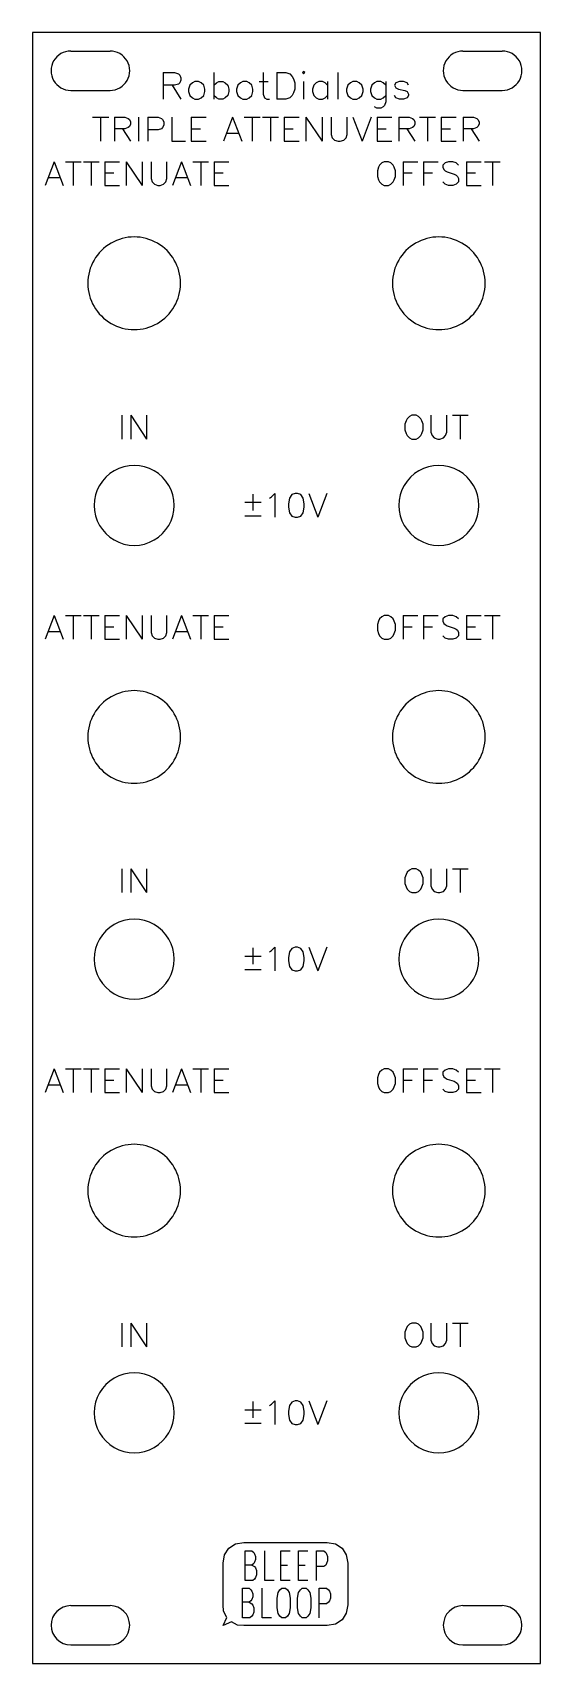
# Model space of a CAD drawing. Extents: x 0 to 40, y 0 to 129.
import ezdxf

# ---------------------------------------------------------------- set-up
doc = ezdxf.new("R2010")
doc.units = 0
for name, color, linetype in [('Logo', 7, 'CONTINUOUS'), ('panel', 7, 'CONTINUOUS'), ('text', 7, 'CONTINUOUS')]:
    doc.layers.add(name, color=color, linetype=linetype)

msp = doc.modelspace()

# ---------------------------------------------------------------- linework, layer by layer
at = {"layer": 'Logo', "color": 7}
for p, q in [((15.174101, 8.616133), (15.506612, 9.132813)), ((15.506612, 9.132813), (16.023298, 9.465329)), ((16.023298, 9.465329), (16.693441, 9.582989)), ((16.693441, 9.582989), (23.241471, 9.582994)), ((23.241471, 9.582994), (23.911629, 9.465332)), ((23.911629, 9.465332), (24.4283, 9.132813)), ((24.4283, 9.132813), (24.760826, 8.616133)), ((15.056437, 7.945983), (15.174101, 8.616133)), ((15.056437, 4.671968), (15.056437, 7.945983)), ((16.802613, 6.587183), (16.802613, 8.907353)), ((16.802613, 8.907353), (17.318201, 8.907353)), ((17.318201, 7.80251), (16.802613, 7.80251)), ((17.318201, 8.907353), (17.465516, 8.796868)), ((17.465516, 7.912995), (17.318201, 7.80251)), ((17.318201, 7.80251), (17.539174, 7.692026)), ((17.465516, 8.796868), (17.539174, 8.686385)), ((17.539174, 8.023478), (17.465516, 7.912995)), ((17.539174, 8.686385), (17.612831, 8.465416)), ((17.612831, 8.244448), (17.539174, 8.023478)), ((17.612831, 8.465416), (17.612831, 8.244448)), ((18.349393, 6.587183), (18.349393, 8.907353)), ((19.601557, 6.587183), (19.601557, 8.907353)), ((19.601557, 8.907353), (20.338118, 8.907353)), ((19.601557, 7.80251), (20.117145, 7.80251)), ((21.001022, 6.587183), (21.001022, 8.907353)), ((21.001022, 8.907353), (21.737583, 8.907353)), ((21.001022, 7.80251), (21.51661, 7.80251)), ((22.400487, 6.587183), (22.400487, 8.907353)), ((22.400487, 8.907353), (22.989733, 8.907353)), ((22.989733, 8.907353), (23.137048, 8.796868)), ((23.137048, 7.80251), (22.989733, 7.692026)), ((23.137048, 8.796868), (23.210705, 8.686385)), ((23.210705, 7.912995), (23.137048, 7.80251)), ((23.210705, 8.686385), (23.284363, 8.465416)), ((23.284363, 8.133963), (23.210705, 7.912995)), ((23.284363, 8.465416), (23.284363, 8.133963)), ((24.760826, 8.616133), (24.87849, 7.945986)), ((24.87849, 7.945986), (24.878475, 4.671968)), ((17.391858, 6.587183), (16.802613, 6.587183)), ((17.539174, 6.697668), (17.391858, 6.587183)), ((17.539174, 7.692026), (17.612831, 7.581541)), ((17.612831, 6.808151), (17.539174, 6.697668)), ((17.612831, 7.581541), (17.686489, 7.360573)), ((17.686489, 7.02912), (17.612831, 6.808151)), ((17.686489, 7.360573), (17.686489, 7.02912)), ((19.085954, 6.587183), (18.349393, 6.587183)), ((20.338118, 6.587183), (19.601557, 6.587183)), ((21.737583, 6.587183), (21.001022, 6.587183)), ((22.989733, 7.692026), (22.400487, 7.692026)), ((16.58164, 3.648301), (16.58164, 5.968471)), ((16.58164, 5.968471), (17.097243, 5.968471)), ((17.097243, 5.968471), (17.244558, 5.857986)), ((17.244558, 5.857986), (17.318201, 5.747503)), ((17.318201, 5.747503), (17.391858, 5.526534)), ((17.391858, 5.305566), (17.318201, 5.084596)), ((17.391858, 5.526534), (17.391858, 5.305566)), ((18.12842, 3.648301), (18.12842, 5.968471)), ((19.306927, 5.195081), (19.380584, 5.637018)), ((19.306927, 4.421691), (19.306927, 5.195081)), ((19.380584, 5.637018), (19.5279, 5.857986)), ((19.5279, 5.857986), (19.6752, 5.968471)), ((19.6752, 5.968471), (19.96983, 5.968471)), ((19.96983, 5.968471), (20.117145, 5.857986)), ((20.117145, 5.857986), (20.264461, 5.637018)), ((20.264461, 5.637018), (20.338118, 5.195081)), ((20.338118, 5.195081), (20.338118, 4.421691)), ((20.927364, 5.195081), (21.001022, 5.637018)), ((20.927364, 4.421691), (20.927364, 5.195081)), ((21.001022, 5.637018), (21.148337, 5.857986)), ((21.148337, 5.857986), (21.295637, 5.968471)), ((21.295637, 5.968471), (21.590268, 5.968471)), ((21.590268, 5.968471), (21.737583, 5.857986)), ((21.737583, 5.857986), (21.884898, 5.637018)), ((21.884898, 5.637018), (21.958541, 5.195081)), ((21.958541, 5.195081), (21.958541, 4.421691)), ((22.62146, 3.648301), (22.62146, 5.968471)), ((22.62146, 5.968471), (23.210705, 5.968471)), ((23.210705, 5.968471), (23.358021, 5.857986)), ((23.358021, 5.857986), (23.431678, 5.747503)), ((23.431678, 5.747503), (23.505321, 5.526534)), ((23.505321, 5.195081), (23.431678, 4.974113)), ((23.505321, 5.526534), (23.505321, 5.195081)), ((15.093003, 4.154381), (15.056437, 4.671968)), ((15.348964, 3.672588), (15.093003, 4.154381)), ((17.097243, 4.863628), (16.58164, 4.863628)), ((17.244558, 4.974113), (17.097243, 4.863628)), ((17.097243, 4.863628), (17.318201, 4.753144)), ((17.318201, 5.084596), (17.244558, 4.974113)), ((17.318201, 4.753144), (17.391858, 4.642659)), ((17.391858, 3.869269), (17.318201, 3.758786)), ((17.391858, 4.642659), (17.465516, 4.421691)), ((17.465516, 4.090238), (17.391858, 3.869269)), ((17.465516, 4.421691), (17.465516, 4.090238)), ((19.380584, 3.979754), (19.306927, 4.421691)), ((19.5279, 3.758786), (19.380584, 3.979754)), ((20.264461, 3.979754), (20.117145, 3.758786)), ((20.338118, 4.421691), (20.264461, 3.979754)), ((21.001022, 3.979754), (20.927364, 4.421691)), ((21.148337, 3.758786), (21.001022, 3.979754)), ((21.884898, 3.979754), (21.737583, 3.758786)), ((21.958541, 4.421691), (21.884898, 3.979754)), ((23.210705, 4.753144), (22.62146, 4.753144)), ((23.358021, 4.863628), (23.210705, 4.753144)), ((23.431678, 4.974113), (23.358021, 4.863628)), ((24.760826, 4.001817), (24.4283, 3.485137)), ((24.878475, 4.671968), (24.760826, 4.001817)), ((15.052477, 3.034972), (15.348964, 3.672588)), ((15.713911, 3.313756), (15.052477, 3.034972)), ((16.181951, 3.069808), (15.713911, 3.313756)), ((16.693441, 3.034959), (16.181951, 3.069808)), ((17.170901, 3.648301), (16.58164, 3.648301)), ((23.241471, 3.034959), (16.693441, 3.034959)), ((17.318201, 3.758786), (17.170901, 3.648301)), ((18.864981, 3.648301), (18.12842, 3.648301)), ((19.6752, 3.648301), (19.5279, 3.758786)), ((19.96983, 3.648301), (19.6752, 3.648301)), ((20.117145, 3.758786), (19.96983, 3.648301)), ((21.295637, 3.648301), (21.148337, 3.758786)), ((21.590268, 3.648301), (21.295637, 3.648301)), ((21.737583, 3.758786), (21.590268, 3.648301)), ((23.911629, 3.15262), (23.241471, 3.034959)), ((24.4283, 3.485137), (23.911629, 3.15262))]:
    msp.add_line(p, q, dxfattribs=at)
at = {"layer": 'panel', "color": 7}
for p, q in [((0.049838, 128.55016), (0.049838, 0.050322)), ((40.049787, 128.55016), (0.049838, 128.55016)), ((40.049787, 0.050322), (40.049787, 128.55016)), ((3.049833, 127.100163), (6.149831, 127.100163)), ((33.949797, 127.100163), (37.049791, 127.100163)), ((3.049833, 124.000166), (6.149831, 124.000166)), ((33.949797, 124.000166), (37.049791, 124.000166)), ((11.699824, 108.800184), (11.699824, 108.800184)), ((35.699794, 108.800184), (35.699794, 108.800184)), ((11.199823, 91.300207), (11.199823, 91.300207)), ((35.199792, 91.300207), (35.199792, 91.300207)), ((11.699824, 73.05023), (11.699824, 73.05023)), ((35.699794, 73.05023), (35.699794, 73.05023)), ((11.199823, 55.550252), (11.199823, 55.550252)), ((35.199792, 55.550252), (35.199792, 55.550252)), ((11.699824, 37.300275), (11.699824, 37.300275)), ((35.699794, 37.300275), (35.699794, 37.300275)), ((11.199823, 19.800297), (11.199823, 19.800297)), ((35.199792, 19.800297), (35.199792, 19.800297)), ((3.049833, 4.600316), (6.149831, 4.600316)), ((33.949797, 4.600316), (37.049791, 4.600316)), ((3.049833, 1.500322), (6.149831, 1.500322)), ((33.949797, 1.500322), (37.049791, 1.500322)), ((0.049838, 0.050322), (40.049787, 0.050322))]:
    msp.add_line(p, q, dxfattribs=at)
for points in [[(1.707495, 126.325164), (1.430614, 125.845592), (1.430614, 125.254736), (1.707495, 124.775165)], [(3.049833, 127.100163), (2.496072, 127.100163), (1.984376, 126.804735), (1.707495, 126.325164)], [(7.492169, 126.325164), (7.215288, 126.804735), (6.703592, 127.100163), (6.149831, 127.100163)], [(7.492169, 124.775165), (7.769049, 125.254736), (7.769049, 125.845592), (7.492169, 126.325164)], [(32.607458, 126.325164), (32.330578, 125.845592), (32.330578, 125.254736), (32.607458, 124.775165)], [(33.949797, 127.100163), (33.396035, 127.100163), (32.884339, 126.804735), (32.607458, 126.325164)], [(38.392129, 126.325164), (38.115249, 126.804735), (37.603552, 127.100163), (37.049791, 127.100163)], [(38.392129, 124.775165), (38.66901, 125.254736), (38.66901, 125.845592), (38.392129, 126.325164)], [(1.707495, 124.775165), (1.984376, 124.295594), (2.496072, 124.000166), (3.049833, 124.000166)], [(6.149831, 124.000166), (6.703592, 124.000166), (7.215288, 124.295594), (7.492169, 124.775165)], [(32.607458, 124.775165), (32.884339, 124.295594), (33.396035, 124.000166), (33.949797, 124.000166)], [(37.049791, 124.000166), (37.603552, 124.000166), (38.115249, 124.295594), (38.392129, 124.775165)], [(6.22443, 111.962331), (5.094914, 111.310014), (4.399337, 110.104533), (4.399834, 108.800184)], [(9.875228, 111.962331), (8.745711, 112.614649), (7.353946, 112.614649), (6.22443, 111.962331)], [(11.699824, 108.800184), (11.700321, 110.104533), (11.004744, 111.310014), (9.875228, 111.962331)], [(30.224399, 111.962331), (29.094883, 111.310014), (28.399306, 110.104533), (28.399803, 108.800184)], [(33.875197, 111.962331), (32.745681, 112.614649), (31.353916, 112.614649), (30.224399, 111.962331)], [(35.699794, 108.800184), (35.70029, 110.104533), (35.004714, 111.310014), (33.875197, 111.962331)], [(4.399834, 108.800184), (4.399337, 107.495836), (5.094914, 106.290355), (6.22443, 105.638038)], [(9.875228, 105.638038), (11.004744, 106.290355), (11.700321, 107.495836), (11.699824, 108.800184)], [(28.399803, 108.800184), (28.399306, 107.495836), (29.094883, 106.290355), (30.224399, 105.638038)], [(33.875197, 105.638038), (35.004714, 106.290355), (35.70029, 107.495836), (35.699794, 108.800184)], [(6.22443, 105.638038), (7.353946, 104.98572), (8.745711, 104.98572), (9.875228, 105.638038)], [(30.224399, 105.638038), (31.353916, 104.98572), (32.745681, 104.98572), (33.875197, 105.638038)], [(6.474302, 94.029705), (5.499422, 93.466607), (4.899179, 92.426027), (4.899832, 91.300207)], [(9.625353, 94.029705), (8.650473, 94.592804), (7.449182, 94.592804), (6.474302, 94.029705)], [(11.199823, 91.300207), (11.200476, 92.426027), (10.600233, 93.466607), (9.625353, 94.029705)], [(30.474272, 94.029705), (29.499392, 93.466607), (28.899149, 92.426027), (28.899801, 91.300207)], [(33.625322, 94.029705), (32.650442, 94.592804), (31.449152, 94.592804), (30.474272, 94.029705)], [(35.199792, 91.300207), (35.200445, 92.426027), (34.600202, 93.466607), (33.625322, 94.029705)], [(4.899832, 91.300207), (4.899179, 90.174387), (5.499422, 89.133807), (6.474302, 88.570709)], [(9.625353, 88.570709), (10.600233, 89.133807), (11.200476, 90.174387), (11.199823, 91.300207)], [(28.899801, 91.300207), (28.899149, 90.174387), (29.499392, 89.133807), (30.474272, 88.570709)], [(33.625322, 88.570709), (34.600202, 89.133807), (35.200445, 90.174387), (35.199792, 91.300207)], [(6.474302, 88.570709), (7.449182, 88.007611), (8.650473, 88.007611), (9.625353, 88.570709)], [(30.474272, 88.570709), (31.449152, 88.007611), (32.650442, 88.007611), (33.625322, 88.570709)], [(6.22443, 76.212377), (5.094914, 75.560059), (4.399337, 74.354578), (4.399834, 73.05023)], [(9.875228, 76.212377), (8.745711, 76.864694), (7.353946, 76.864694), (6.22443, 76.212377)], [(11.699824, 73.05023), (11.700321, 74.354578), (11.004744, 75.560059), (9.875228, 76.212377)], [(30.224399, 76.212377), (29.094883, 75.560059), (28.399306, 74.354578), (28.399803, 73.05023)], [(33.875197, 76.212377), (32.745681, 76.864694), (31.353916, 76.864694), (30.224399, 76.212377)], [(35.699794, 73.05023), (35.70029, 74.354578), (35.004714, 75.560059), (33.875197, 76.212377)], [(4.399834, 73.05023), (4.399337, 71.745881), (5.094914, 70.5404), (6.22443, 69.888083)], [(9.875228, 69.888083), (11.004744, 70.5404), (11.700321, 71.745881), (11.699824, 73.05023)], [(28.399803, 73.05023), (28.399306, 71.745881), (29.094883, 70.5404), (30.224399, 69.888083)], [(33.875197, 69.888083), (35.004714, 70.5404), (35.70029, 71.745881), (35.699794, 73.05023)], [(6.22443, 69.888083), (7.353946, 69.235765), (8.745711, 69.235765), (9.875228, 69.888083)], [(30.224399, 69.888083), (31.353916, 69.235765), (32.745681, 69.235765), (33.875197, 69.888083)], [(6.474302, 58.27975), (5.499422, 57.716652), (4.899179, 56.676072), (4.899832, 55.550252)], [(9.625353, 58.27975), (8.650473, 58.842849), (7.449182, 58.842849), (6.474302, 58.27975)], [(11.199823, 55.550252), (11.200476, 56.676072), (10.600233, 57.716652), (9.625353, 58.27975)], [(30.474272, 58.27975), (29.499392, 57.716652), (28.899149, 56.676072), (28.899801, 55.550252)], [(33.625322, 58.27975), (32.650442, 58.842849), (31.449152, 58.842849), (30.474272, 58.27975)], [(35.199792, 55.550252), (35.200445, 56.676072), (34.600202, 57.716652), (33.625322, 58.27975)], [(4.899832, 55.550252), (4.899179, 54.424432), (5.499422, 53.383853), (6.474302, 52.820754)], [(9.625353, 52.820754), (10.600233, 53.383853), (11.200476, 54.424432), (11.199823, 55.550252)], [(28.899801, 55.550252), (28.899149, 54.424432), (29.499392, 53.383853), (30.474272, 52.820754)], [(33.625322, 52.820754), (34.600202, 53.383853), (35.200445, 54.424432), (35.199792, 55.550252)], [(6.474302, 52.820754), (7.449182, 52.257656), (8.650473, 52.257656), (9.625353, 52.820754)], [(30.474272, 52.820754), (31.449152, 52.257656), (32.650442, 52.257656), (33.625322, 52.820754)], [(6.22443, 40.462422), (5.094914, 39.810104), (4.399337, 38.604623), (4.399834, 37.300275)], [(9.875228, 40.462422), (8.745711, 41.114739), (7.353946, 41.114739), (6.22443, 40.462422)], [(11.699824, 37.300275), (11.700321, 38.604623), (11.004744, 39.810104), (9.875228, 40.462422)], [(30.224399, 40.462422), (29.094883, 39.810104), (28.399306, 38.604623), (28.399803, 37.300275)], [(33.875197, 40.462422), (32.745681, 41.114739), (31.353916, 41.114739), (30.224399, 40.462422)], [(35.699794, 37.300275), (35.70029, 38.604623), (35.004714, 39.810104), (33.875197, 40.462422)], [(4.399834, 37.300275), (4.399337, 35.995926), (5.094914, 34.790446), (6.22443, 34.138128)], [(9.875228, 34.138128), (11.004744, 34.790446), (11.700321, 35.995926), (11.699824, 37.300275)], [(28.399803, 37.300275), (28.399306, 35.995926), (29.094883, 34.790446), (30.224399, 34.138128)], [(33.875197, 34.138128), (35.004714, 34.790446), (35.70029, 35.995926), (35.699794, 37.300275)], [(6.22443, 34.138128), (7.353946, 33.48581), (8.745711, 33.48581), (9.875228, 34.138128)], [(30.224399, 34.138128), (31.353916, 33.48581), (32.745681, 33.48581), (33.875197, 34.138128)], [(6.474302, 22.529795), (5.499422, 21.966697), (4.899179, 20.926117), (4.899832, 19.800297)], [(9.625353, 22.529795), (8.650473, 23.092894), (7.449182, 23.092894), (6.474302, 22.529795)], [(11.199823, 19.800297), (11.200476, 20.926117), (10.600233, 21.966697), (9.625353, 22.529795)], [(30.474272, 22.529795), (29.499392, 21.966697), (28.899149, 20.926117), (28.899801, 19.800297)], [(33.625322, 22.529795), (32.650442, 23.092894), (31.449152, 23.092894), (30.474272, 22.529795)], [(35.199792, 19.800297), (35.200445, 20.926117), (34.600202, 21.966697), (33.625322, 22.529795)], [(4.899832, 19.800297), (4.899179, 18.674477), (5.499422, 17.633898), (6.474302, 17.070799)], [(9.625353, 17.070799), (10.600233, 17.633898), (11.200476, 18.674477), (11.199823, 19.800297)], [(28.899801, 19.800297), (28.899149, 18.674477), (29.499392, 17.633898), (30.474272, 17.070799)], [(33.625322, 17.070799), (34.600202, 17.633898), (35.200445, 18.674477), (35.199792, 19.800297)], [(6.474302, 17.070799), (7.449182, 16.507701), (8.650473, 16.507701), (9.625353, 17.070799)], [(30.474272, 17.070799), (31.449152, 16.507701), (32.650442, 16.507701), (33.625322, 17.070799)], [(3.049833, 4.600316), (2.194406, 4.59945), (1.501404, 3.905747), (1.501404, 3.050319)], [(7.69826, 3.050319), (7.69826, 3.905747), (7.005258, 4.59945), (6.149831, 4.600316)], [(33.949797, 4.600316), (33.094369, 4.59945), (32.401367, 3.905747), (32.401367, 3.050319)], [(38.598221, 3.050319), (38.598221, 3.905747), (37.905219, 4.59945), (37.049791, 4.600316)], [(1.501404, 3.050319), (1.501404, 2.194891), (2.194406, 1.501187), (3.049833, 1.500322)], [(6.149831, 1.500322), (7.005258, 1.501187), (7.69826, 2.194891), (7.69826, 3.050319)], [(32.401367, 3.050319), (32.401367, 2.194891), (33.094369, 1.501187), (33.949797, 1.500322)], [(37.049791, 1.500322), (37.905219, 1.501187), (38.598221, 2.194891), (38.598221, 3.050319)]]:
    msp.add_open_spline(points, degree=3, dxfattribs=at)
at = {"layer": 'text', "color": 7}
for p, q in [((10.336985, 125.395793), (10.336985, 123.301803)), ((10.336985, 125.395793), (11.235313, 125.395793)), ((11.235313, 125.395793), (11.532647, 125.294573)), ((11.532647, 125.294573), (11.633867, 125.193353)), ((11.633867, 125.193353), (11.735087, 124.997239)), ((11.735087, 124.794799), (11.633867, 124.598685)), ((11.735087, 124.997239), (11.735087, 124.794799)), ((12.829533, 124.696742), (12.633419, 124.598685)), ((13.13003, 124.696742), (12.829533, 124.696742)), ((13.329307, 124.598685), (13.13003, 124.696742)), ((14.322525, 125.395793), (14.322525, 123.301803)), ((14.524965, 124.598685), (14.721079, 124.696742)), ((14.721079, 124.696742), (15.021576, 124.696742)), ((15.021576, 124.696742), (15.220853, 124.598685)), ((16.612625, 124.696742), (16.416511, 124.598685)), ((16.913122, 124.696742), (16.612625, 124.696742)), ((17.112399, 124.598685), (16.913122, 124.696742)), ((17.909515, 124.696742), (18.605403, 124.696742)), ((18.206849, 125.395793), (18.206849, 123.700357)), ((19.301287, 125.395793), (19.301287, 123.301803)), ((19.301287, 125.395793), (20.000338, 125.395793)), ((20.000338, 125.395793), (20.300835, 125.294573)), ((20.300835, 125.294573), (20.496949, 125.095296)), ((20.496949, 125.095296), (20.598169, 124.896019)), ((20.598169, 124.896019), (20.699389, 124.598685)), ((21.395282, 125.49385), (21.297225, 125.395793)), ((21.297225, 125.395793), (21.395282, 125.294573)), ((21.496502, 125.395793), (21.395282, 125.49385)), ((21.395282, 125.294573), (21.496502, 125.395793)), ((21.395282, 124.696742), (21.395282, 123.301803)), ((22.590919, 124.696742), (22.394805, 124.598685)), ((22.891416, 124.696742), (22.590919, 124.696742)), ((23.090693, 124.598685), (22.891416, 124.696742)), ((23.28997, 124.696742), (23.28997, 123.301803)), ((24.083922, 125.395793), (24.083922, 123.301803)), ((25.279582, 124.696742), (25.083468, 124.598685)), ((25.580079, 124.696742), (25.279582, 124.696742)), ((25.779356, 124.598685), (25.580079, 124.696742)), ((27.17114, 124.696742), (26.975026, 124.598685)), ((27.471637, 124.696742), (27.17114, 124.696742)), ((27.670914, 124.598685), (27.471637, 124.696742)), ((27.870191, 124.696742), (27.870191, 123.102526)), ((28.96464, 124.696742), (28.664143, 124.598685)), ((29.265137, 124.696742), (28.96464, 124.696742)), ((29.562471, 124.598685), (29.265137, 124.696742)), ((11.235313, 124.396245), (10.336985, 124.396245)), ((11.036036, 124.396245), (11.735087, 123.301803)), ((11.532647, 124.497465), (11.235313, 124.396245)), ((11.633867, 124.598685), (11.532647, 124.497465)), ((12.430979, 124.396245), (12.332922, 124.098911)), ((12.332922, 124.098911), (12.332922, 123.899634)), ((12.332922, 123.899634), (12.430979, 123.600718)), ((12.633419, 124.598685), (12.430979, 124.396245)), ((12.430979, 123.600718), (12.633419, 123.401441)), ((12.633419, 123.401441), (12.829533, 123.301803)), ((13.13003, 123.301803), (13.329307, 123.401441)), ((13.528584, 124.396245), (13.329307, 124.598685)), ((13.329307, 123.401441), (13.528584, 123.600718)), ((13.626641, 124.098911), (13.528584, 124.396245)), ((13.528584, 123.600718), (13.626641, 123.899634)), ((13.626641, 123.899634), (13.626641, 124.098911)), ((14.322525, 124.396245), (14.524965, 124.598685)), ((14.524965, 123.401441), (14.322525, 123.600718)), ((14.721079, 123.301803), (14.524965, 123.401441)), ((15.220853, 123.401441), (15.021576, 123.301803)), ((15.220853, 124.598685), (15.42013, 124.396245)), ((15.42013, 123.600718), (15.220853, 123.401441)), ((15.42013, 124.396245), (15.518187, 124.098911)), ((15.518187, 123.899634), (15.42013, 123.600718)), ((15.518187, 124.098911), (15.518187, 123.899634)), ((16.214071, 124.396245), (16.116014, 124.098911)), ((16.116014, 124.098911), (16.116014, 123.899634)), ((16.116014, 123.899634), (16.214071, 123.600718)), ((16.416511, 124.598685), (16.214071, 124.396245)), ((16.214071, 123.600718), (16.416511, 123.401441)), ((16.416511, 123.401441), (16.612625, 123.301803)), ((16.913122, 123.301803), (17.112399, 123.401441)), ((17.311676, 124.396245), (17.112399, 124.598685)), ((17.112399, 123.401441), (17.311676, 123.600718)), ((17.409733, 124.098911), (17.311676, 124.396245)), ((17.311676, 123.600718), (17.409733, 123.899634)), ((17.409733, 123.899634), (17.409733, 124.098911)), ((18.206849, 123.700357), (18.308069, 123.401441)), ((18.308069, 123.401441), (18.504183, 123.301803)), ((20.300835, 123.401441), (20.000338, 123.301803)), ((20.496949, 123.600718), (20.300835, 123.401441)), ((20.598169, 123.801577), (20.496949, 123.600718)), ((20.699389, 124.098911), (20.598169, 123.801577)), ((20.699389, 124.598685), (20.699389, 124.098911)), ((22.192365, 124.396245), (22.094308, 124.098911)), ((22.094308, 124.098911), (22.094308, 123.899634)), ((22.094308, 123.899634), (22.192365, 123.600718)), ((22.394805, 124.598685), (22.192365, 124.396245)), ((22.192365, 123.600718), (22.394805, 123.401441)), ((22.394805, 123.401441), (22.590919, 123.301803)), ((22.891416, 123.301803), (23.090693, 123.401441)), ((23.28997, 124.396245), (23.090693, 124.598685)), ((23.090693, 123.401441), (23.28997, 123.600718)), ((24.881028, 124.396245), (24.782971, 124.098911)), ((24.782971, 124.098911), (24.782971, 123.899634)), ((24.782971, 123.899634), (24.881028, 123.600718)), ((25.083468, 124.598685), (24.881028, 124.396245)), ((24.881028, 123.600718), (25.083468, 123.401441)), ((25.083468, 123.401441), (25.279582, 123.301803)), ((25.580079, 123.301803), (25.779356, 123.401441)), ((25.978633, 124.396245), (25.779356, 124.598685)), ((25.779356, 123.401441), (25.978633, 123.600718)), ((26.07669, 124.098911), (25.978633, 124.396245)), ((25.978633, 123.600718), (26.07669, 123.899634)), ((26.07669, 123.899634), (26.07669, 124.098911)), ((26.772586, 124.396245), (26.674529, 124.098911)), ((26.674529, 124.098911), (26.674529, 123.899634)), ((26.674529, 123.899634), (26.772586, 123.600718)), ((26.975026, 124.598685), (26.772586, 124.396245)), ((26.772586, 123.600718), (26.975026, 123.401441)), ((26.975026, 123.401441), (27.17114, 123.301803)), ((27.471637, 123.301803), (27.670914, 123.401441)), ((27.870191, 124.396245), (27.670914, 124.598685)), ((27.670914, 123.401441), (27.870191, 123.600718)), ((28.664143, 124.598685), (28.566086, 124.396245)), ((28.566086, 124.396245), (28.664143, 124.200131)), ((28.664143, 123.401441), (28.566086, 123.600718)), ((28.664143, 124.200131), (28.866583, 124.098911)), ((28.96464, 123.301803), (28.664143, 123.401441)), ((28.866583, 124.098911), (29.363194, 123.997691)), ((29.562471, 123.401441), (29.265137, 123.301803)), ((29.363194, 123.997691), (29.562471, 123.899634)), ((29.663691, 124.396245), (29.562471, 124.598685)), ((29.562471, 123.899634), (29.663691, 123.700357)), ((29.663691, 123.600718), (29.562471, 123.401441)), ((29.663691, 123.700357), (29.663691, 123.600718)), ((12.829533, 123.301803), (13.13003, 123.301803)), ((15.021576, 123.301803), (14.721079, 123.301803)), ((16.612625, 123.301803), (16.913122, 123.301803)), ((18.504183, 123.301803), (18.706623, 123.301803)), ((20.000338, 123.301803), (19.301287, 123.301803)), ((22.590919, 123.301803), (22.891416, 123.301803)), ((25.279582, 123.301803), (25.580079, 123.301803)), ((27.17114, 122.605915), (26.975026, 122.703972)), ((27.17114, 123.301803), (27.471637, 123.301803)), ((27.471637, 122.605915), (27.17114, 122.605915)), ((27.670914, 122.703972), (27.471637, 122.605915)), ((27.772134, 122.802029), (27.670914, 122.703972)), ((27.870191, 123.102526), (27.772134, 122.802029)), ((29.265137, 123.301803), (28.96464, 123.301803)), ((4.778594, 121.886288), (6.043236, 121.886288)), ((5.409481, 121.886288), (5.409481, 119.987892)), ((6.493456, 121.886288), (6.493456, 119.987892)), ((6.493456, 121.886288), (7.307873, 121.886288)), ((7.307873, 120.980105), (6.493456, 120.980105)), ((7.12721, 120.980105), (7.760965, 119.987892)), ((7.307873, 121.886288), (7.577434, 121.794522)), ((7.577434, 121.07187), (7.307873, 120.980105)), ((7.577434, 121.794522), (7.669199, 121.702757)), ((7.669199, 121.163635), (7.577434, 121.07187)), ((7.669199, 121.702757), (7.760965, 121.524962)), ((7.760965, 121.341431), (7.669199, 121.163635)), ((7.760965, 121.524962), (7.760965, 121.341431)), ((8.391856, 121.886288), (8.391856, 119.987892)), ((9.114506, 121.886288), (9.114506, 119.987892)), ((9.114506, 121.886288), (9.928924, 121.886288)), ((9.928924, 120.891207), (9.114506, 120.891207)), ((9.928924, 121.886288), (10.198484, 121.794522)), ((10.198484, 120.980105), (9.928924, 120.891207)), ((10.198484, 121.794522), (10.29025, 121.702757)), ((10.29025, 121.07187), (10.198484, 120.980105)), ((10.29025, 121.702757), (10.382015, 121.524962)), ((10.382015, 121.252533), (10.29025, 121.07187)), ((10.382015, 121.524962), (10.382015, 121.252533)), ((11.012906, 121.886288), (11.012906, 119.987892)), ((12.54997, 121.886288), (12.54997, 119.987892)), ((12.54997, 121.886288), (13.725714, 121.886288)), ((12.54997, 120.980105), (13.272623, 120.980105)), ((15.80196, 121.886288), (15.079308, 119.987892)), ((15.80196, 121.886288), (16.524613, 119.987892)), ((16.705271, 121.886288), (17.969913, 121.886288)), ((17.336158, 121.886288), (17.336158, 119.987892)), ((18.150572, 121.886288), (19.415213, 121.886288)), ((18.781459, 121.886288), (18.781459, 119.987892)), ((19.865433, 121.886288), (19.865433, 119.987892)), ((19.865433, 121.886288), (21.041177, 121.886288)), ((19.865433, 120.980105), (20.588085, 120.980105)), ((21.580305, 121.886288), (21.580305, 119.987892)), ((21.580305, 121.886288), (22.847814, 119.987892)), ((22.847814, 121.886288), (22.847814, 119.987892)), ((23.567594, 121.886288), (23.567594, 120.529881)), ((24.835103, 120.529881), (24.835103, 121.886288)), ((25.285321, 121.886288), (26.007973, 119.987892)), ((26.730626, 121.886288), (26.007973, 119.987892)), ((27.180845, 121.886288), (27.180845, 119.987892)), ((27.180845, 121.886288), (28.356589, 121.886288)), ((27.180845, 120.980105), (27.903497, 120.980105)), ((28.895717, 121.886288), (28.895717, 119.987892)), ((28.895717, 121.886288), (29.710135, 121.886288)), ((29.710135, 120.980105), (28.895717, 120.980105)), ((29.529472, 120.980105), (30.163226, 119.987892)), ((29.710135, 121.886288), (29.979696, 121.794522)), ((29.979696, 121.07187), (29.710135, 120.980105)), ((29.979696, 121.794522), (30.071461, 121.702757)), ((30.071461, 121.163635), (29.979696, 121.07187)), ((30.071461, 121.702757), (30.163226, 121.524962)), ((30.163226, 121.341431), (30.071461, 121.163635)), ((30.163226, 121.524962), (30.163226, 121.341431)), ((30.524536, 121.886288), (31.789177, 121.886288)), ((31.155423, 121.886288), (31.155423, 119.987892)), ((32.239397, 121.886288), (32.239397, 119.987892)), ((32.239397, 121.886288), (33.415141, 121.886288)), ((32.239397, 120.980105), (32.96205, 120.980105)), ((33.954269, 121.886288), (33.954269, 119.987892)), ((33.954269, 121.886288), (34.768687, 121.886288)), ((34.768687, 120.980105), (33.954269, 120.980105)), ((34.588024, 120.980105), (35.221779, 119.987892)), ((34.768687, 121.886288), (35.038248, 121.794522)), ((35.038248, 121.07187), (34.768687, 120.980105)), ((35.038248, 121.794522), (35.130013, 121.702757)), ((35.130013, 121.163635), (35.038248, 121.07187)), ((35.130013, 121.702757), (35.221779, 121.524962)), ((35.221779, 121.341431), (35.130013, 121.163635)), ((35.221779, 121.524962), (35.221779, 121.341431)), ((11.012906, 119.987892), (12.096884, 119.987892)), ((12.54997, 119.987892), (13.725714, 119.987892)), ((15.348869, 120.618778), (16.255052, 120.618778)), ((19.865433, 119.987892), (21.041177, 119.987892)), ((23.567594, 120.529881), (23.659359, 120.258886)), ((23.659359, 120.258886), (23.840022, 120.078223)), ((23.840022, 120.078223), (24.11245, 119.987892)), ((24.11245, 119.987892), (24.290246, 119.987892)), ((24.290246, 119.987892), (24.562674, 120.078223)), ((24.562674, 120.078223), (24.743337, 120.258886)), ((24.743337, 120.258886), (24.835103, 120.529881)), ((27.180845, 119.987892), (28.356589, 119.987892)), ((32.239397, 119.987892), (33.415141, 119.987892)), ((1.739503, 118.380816), (1.028301, 116.5125)), ((1.739503, 118.380816), (2.450705, 116.5125)), ((2.628501, 118.380816), (3.873104, 118.380816)), ((3.249392, 118.380816), (3.249392, 116.5125)), ((4.050911, 118.380816), (5.295514, 118.380816)), ((4.671802, 118.380816), (4.671802, 116.5125)), ((5.738601, 118.380816), (5.738601, 116.5125)), ((5.738601, 118.380816), (6.895715, 118.380816)), ((7.426301, 118.380816), (7.426301, 116.5125)), ((7.426301, 118.380816), (8.673726, 116.5125)), ((8.673726, 118.380816), (8.673726, 116.5125)), ((9.382101, 118.380816), (9.382101, 117.045901)), ((10.629526, 117.045901), (10.629526, 118.380816)), ((11.783803, 118.380816), (11.072601, 116.5125)), ((11.783803, 118.380816), (12.495005, 116.5125)), ((12.672801, 118.380816), (13.917404, 118.380816)), ((13.293692, 118.380816), (13.293692, 116.5125)), ((14.360491, 118.380816), (14.360491, 116.5125)), ((14.360491, 118.380816), (15.517605, 118.380816)), ((27.561202, 118.290505), (27.383402, 118.112704)), ((27.739003, 118.380816), (27.561202, 118.290505)), ((28.094604, 118.380816), (27.739003, 118.380816)), ((28.272404, 118.290505), (28.094604, 118.380816)), ((28.450205, 118.112704), (28.272404, 118.290505)), ((29.248901, 118.380816), (29.248901, 116.5125)), ((29.248901, 118.380816), (30.406015, 118.380816)), ((30.849101, 118.380816), (30.849101, 116.5125)), ((30.849101, 118.380816), (32.006215, 118.380816)), ((32.539612, 118.290505), (32.361811, 118.112704)), ((32.804902, 118.380816), (32.539612, 118.290505)), ((33.160503, 118.380816), (32.804902, 118.380816)), ((33.428614, 118.290505), (33.160503, 118.380816)), ((33.606415, 118.112704), (33.428614, 118.290505)), ((34.227311, 118.380816), (34.227311, 116.5125)), ((34.227311, 118.380816), (35.384425, 118.380816)), ((35.649711, 118.380816), (36.894314, 118.380816)), ((36.270602, 118.380816), (36.270602, 116.5125)), ((1.293591, 117.133391), (2.185415, 117.133391)), ((5.738601, 117.488992), (6.449803, 117.488992)), ((9.382101, 117.045901), (9.472412, 116.779201)), ((10.539215, 116.779201), (10.629526, 117.045901)), ((11.337891, 117.133391), (12.229715, 117.133391)), ((14.360491, 117.488992), (15.071693, 117.488992)), ((27.293091, 117.934904), (27.205601, 117.669614)), ((27.205601, 117.669614), (27.205601, 117.223702)), ((27.205601, 117.223702), (27.293091, 116.958412)), ((27.383402, 118.112704), (27.293091, 117.934904)), ((27.293091, 116.958412), (27.383402, 116.779201)), ((28.540516, 117.934904), (28.450205, 118.112704)), ((28.450205, 116.779201), (28.540516, 116.958412)), ((28.628005, 117.669614), (28.540516, 117.934904)), ((28.540516, 116.958412), (28.628005, 117.223702)), ((28.628005, 117.223702), (28.628005, 117.669614)), ((29.248901, 117.488992), (29.960103, 117.488992)), ((30.849101, 117.488992), (31.560303, 117.488992)), ((32.361811, 118.112704), (32.361811, 117.934904)), ((32.361811, 117.934904), (32.449301, 117.757103)), ((32.449301, 117.757103), (32.539612, 117.669614)), ((32.539612, 117.669614), (32.717412, 117.579303)), ((32.717412, 117.579303), (33.250814, 117.401502)), ((33.250814, 117.401502), (33.428614, 117.314013)), ((33.428614, 117.314013), (33.516104, 117.223702)), ((33.516104, 117.223702), (33.606415, 117.045901)), ((33.606415, 117.045901), (33.606415, 116.779201)), ((34.227311, 117.488992), (34.938513, 117.488992)), ((5.738601, 116.5125), (6.895715, 116.5125)), ((9.472412, 116.779201), (9.650212, 116.6014)), ((9.650212, 116.6014), (9.918324, 116.5125)), ((9.918324, 116.5125), (10.093303, 116.5125)), ((10.093303, 116.5125), (10.361414, 116.6014)), ((10.361414, 116.6014), (10.539215, 116.779201)), ((14.360491, 116.5125), (15.517605, 116.5125)), ((27.383402, 116.779201), (27.561202, 116.6014)), ((27.561202, 116.6014), (27.739003, 116.5125)), ((27.739003, 116.5125), (28.094604, 116.5125)), ((28.094604, 116.5125), (28.272404, 116.6014)), ((28.272404, 116.6014), (28.450205, 116.779201)), ((32.539612, 116.6014), (32.361811, 116.779201)), ((32.804902, 116.5125), (32.539612, 116.6014)), ((33.160503, 116.5125), (32.804902, 116.5125)), ((33.428614, 116.6014), (33.160503, 116.5125)), ((33.606415, 116.779201), (33.428614, 116.6014)), ((34.227311, 116.5125), (35.384425, 116.5125)), ((7.070691, 98.395316), (7.070691, 96.527)), ((7.781893, 98.395316), (7.781893, 96.527)), ((7.781893, 98.395316), (9.029318, 96.527)), ((9.029318, 98.395316), (9.029318, 96.527)), ((29.470491, 97.949404), (29.383001, 97.684114)), ((29.383001, 97.684114), (29.383001, 97.238202)), ((29.560802, 98.127204), (29.470491, 97.949404)), ((29.738602, 98.305005), (29.560802, 98.127204)), ((29.916403, 98.395316), (29.738602, 98.305005)), ((30.272004, 98.395316), (29.916403, 98.395316)), ((30.449804, 98.305005), (30.272004, 98.395316)), ((30.627605, 98.127204), (30.449804, 98.305005)), ((30.717916, 97.949404), (30.627605, 98.127204)), ((30.805405, 97.684114), (30.717916, 97.949404)), ((30.805405, 97.238202), (30.805405, 97.684114)), ((31.426301, 98.395316), (31.426301, 97.060401)), ((32.673726, 97.060401), (32.673726, 98.395316)), ((33.116811, 98.395316), (34.361414, 98.395316)), ((33.737702, 98.395316), (33.737702, 96.527)), ((29.383001, 97.238202), (29.470491, 96.972912)), ((29.470491, 96.972912), (29.560802, 96.793701)), ((29.560802, 96.793701), (29.738602, 96.6159)), ((29.738602, 96.6159), (29.916403, 96.527)), ((29.916403, 96.527), (30.272004, 96.527)), ((30.272004, 96.527), (30.449804, 96.6159)), ((30.449804, 96.6159), (30.627605, 96.793701)), ((30.627605, 96.793701), (30.717916, 96.972912)), ((30.717916, 96.972912), (30.805405, 97.238202)), ((31.426301, 97.060401), (31.516612, 96.793701)), ((31.516612, 96.793701), (31.694412, 96.6159)), ((31.694412, 96.6159), (31.962524, 96.527)), ((31.962524, 96.527), (32.137503, 96.527)), ((32.137503, 96.527), (32.405614, 96.6159)), ((32.405614, 96.6159), (32.583415, 96.793701)), ((32.583415, 96.793701), (32.673726, 97.060401)), ((16.768572, 91.539848), (18.048735, 91.539848)), ((17.409218, 92.180494), (17.409218, 90.899201)), ((18.698973, 91.878515), (18.873952, 91.966004)), ((18.873952, 91.966004), (19.142063, 92.234116)), ((19.142063, 92.234116), (19.142063, 90.3658)), ((20.296361, 91.878515), (20.208871, 91.432603)), ((20.208871, 91.432603), (20.208871, 91.167313)), ((20.476983, 92.143805), (20.296361, 91.878515)), ((20.742273, 92.234116), (20.476983, 92.143805)), ((20.920073, 92.234116), (20.742273, 92.234116)), ((21.188185, 92.143805), (20.920073, 92.234116)), ((21.363164, 91.878515), (21.188185, 92.143805)), ((21.453475, 91.432603), (21.363164, 91.878515)), ((21.453475, 91.167313), (21.453475, 91.432603)), ((21.809071, 92.234116), (22.520273, 90.3658)), ((23.231475, 92.234116), (22.520273, 90.3658)), ((16.768572, 90.47248), (18.048735, 90.47248)), ((20.208871, 91.167313), (20.296361, 90.721401)), ((20.296361, 90.721401), (20.476983, 90.4547)), ((20.476983, 90.4547), (20.742273, 90.3658)), ((20.742273, 90.3658), (20.920073, 90.3658)), ((20.920073, 90.3658), (21.188185, 90.4547)), ((21.188185, 90.4547), (21.363164, 90.721401)), ((21.363164, 90.721401), (21.453475, 91.167313)), ((1.739503, 82.614816), (1.028301, 80.7465)), ((1.739503, 82.614816), (2.450705, 80.7465)), ((2.628501, 82.614816), (3.873104, 82.614816)), ((3.249392, 82.614816), (3.249392, 80.7465)), ((4.050911, 82.614816), (5.295514, 82.614816)), ((4.671802, 82.614816), (4.671802, 80.7465)), ((5.738601, 82.614816), (5.738601, 80.7465)), ((5.738601, 82.614816), (6.895715, 82.614816)), ((7.426301, 82.614816), (7.426301, 80.7465)), ((7.426301, 82.614816), (8.673726, 80.7465)), ((8.673726, 82.614816), (8.673726, 80.7465)), ((9.382101, 82.614816), (9.382101, 81.279901)), ((10.629526, 81.279901), (10.629526, 82.614816)), ((11.783803, 82.614816), (11.072601, 80.7465)), ((11.783803, 82.614816), (12.495005, 80.7465)), ((12.672801, 82.614816), (13.917404, 82.614816)), ((13.293692, 82.614816), (13.293692, 80.7465)), ((14.360491, 82.614816), (14.360491, 80.7465)), ((14.360491, 82.614816), (15.517605, 82.614816)), ((27.383402, 82.346704), (27.293091, 82.168904)), ((27.561202, 82.524505), (27.383402, 82.346704)), ((27.739003, 82.614816), (27.561202, 82.524505)), ((28.094604, 82.614816), (27.739003, 82.614816)), ((28.272404, 82.524505), (28.094604, 82.614816)), ((28.450205, 82.346704), (28.272404, 82.524505)), ((28.540516, 82.168904), (28.450205, 82.346704)), ((29.248901, 82.614816), (29.248901, 80.7465)), ((29.248901, 82.614816), (30.406015, 82.614816)), ((30.849101, 82.614816), (30.849101, 80.7465)), ((30.849101, 82.614816), (32.006215, 82.614816)), ((32.539612, 82.524505), (32.361811, 82.346704)), ((32.361811, 82.346704), (32.361811, 82.168904)), ((32.804902, 82.614816), (32.539612, 82.524505)), ((33.160503, 82.614816), (32.804902, 82.614816)), ((33.428614, 82.524505), (33.160503, 82.614816)), ((33.606415, 82.346704), (33.428614, 82.524505)), ((34.227311, 82.614816), (34.227311, 80.7465)), ((34.227311, 82.614816), (35.384425, 82.614816)), ((35.649711, 82.614816), (36.894314, 82.614816)), ((36.270602, 82.614816), (36.270602, 80.7465)), ((1.293591, 81.367391), (2.185415, 81.367391)), ((5.738601, 81.722992), (6.449803, 81.722992)), ((9.382101, 81.279901), (9.472412, 81.013201)), ((9.472412, 81.013201), (9.650212, 80.8354)), ((10.361414, 80.8354), (10.539215, 81.013201)), ((10.539215, 81.013201), (10.629526, 81.279901)), ((11.337891, 81.367391), (12.229715, 81.367391)), ((14.360491, 81.722992), (15.071693, 81.722992)), ((27.293091, 82.168904), (27.205601, 81.903614)), ((27.205601, 81.903614), (27.205601, 81.457702)), ((27.205601, 81.457702), (27.293091, 81.192412)), ((27.293091, 81.192412), (27.383402, 81.013201)), ((27.383402, 81.013201), (27.561202, 80.8354)), ((28.272404, 80.8354), (28.450205, 81.013201)), ((28.450205, 81.013201), (28.540516, 81.192412)), ((28.628005, 81.903614), (28.540516, 82.168904)), ((28.540516, 81.192412), (28.628005, 81.457702)), ((28.628005, 81.457702), (28.628005, 81.903614)), ((29.248901, 81.722992), (29.960103, 81.722992)), ((30.849101, 81.722992), (31.560303, 81.722992)), ((32.361811, 82.168904), (32.449301, 81.991103)), ((32.539612, 80.8354), (32.361811, 81.013201)), ((32.449301, 81.991103), (32.539612, 81.903614)), ((32.539612, 81.903614), (32.717412, 81.813303)), ((32.717412, 81.813303), (33.250814, 81.635502)), ((33.250814, 81.635502), (33.428614, 81.548013)), ((33.428614, 81.548013), (33.516104, 81.457702)), ((33.606415, 81.013201), (33.428614, 80.8354)), ((33.516104, 81.457702), (33.606415, 81.279901)), ((33.606415, 81.279901), (33.606415, 81.013201)), ((34.227311, 81.722992), (34.938513, 81.722992)), ((5.738601, 80.7465), (6.895715, 80.7465)), ((9.650212, 80.8354), (9.918324, 80.7465)), ((9.918324, 80.7465), (10.093303, 80.7465)), ((10.093303, 80.7465), (10.361414, 80.8354)), ((14.360491, 80.7465), (15.517605, 80.7465)), ((27.561202, 80.8354), (27.739003, 80.7465)), ((27.739003, 80.7465), (28.094604, 80.7465)), ((28.094604, 80.7465), (28.272404, 80.8354)), ((32.804902, 80.7465), (32.539612, 80.8354)), ((33.160503, 80.7465), (32.804902, 80.7465)), ((33.428614, 80.8354), (33.160503, 80.7465)), ((34.227311, 80.7465), (35.384425, 80.7465)), ((7.070691, 62.652916), (7.070691, 60.7846)), ((7.781893, 62.652916), (7.781893, 60.7846)), ((7.781893, 62.652916), (9.029318, 60.7846)), ((9.029318, 62.652916), (9.029318, 60.7846)), ((29.470491, 62.207004), (29.383001, 61.941714)), ((29.383001, 61.941714), (29.383001, 61.495802)), ((29.560802, 62.384804), (29.470491, 62.207004)), ((29.738602, 62.562605), (29.560802, 62.384804)), ((29.916403, 62.652916), (29.738602, 62.562605)), ((30.272004, 62.652916), (29.916403, 62.652916)), ((30.449804, 62.562605), (30.272004, 62.652916)), ((30.627605, 62.384804), (30.449804, 62.562605)), ((30.717916, 62.207004), (30.627605, 62.384804)), ((30.805405, 61.941714), (30.717916, 62.207004)), ((30.805405, 61.495802), (30.805405, 61.941714)), ((31.426301, 62.652916), (31.426301, 61.318001)), ((32.673726, 61.318001), (32.673726, 62.652916)), ((33.116811, 62.652916), (34.361414, 62.652916)), ((33.737702, 62.652916), (33.737702, 60.7846)), ((29.383001, 61.495802), (29.470491, 61.230512)), ((29.470491, 61.230512), (29.560802, 61.051301)), ((29.560802, 61.051301), (29.738602, 60.8735)), ((29.738602, 60.8735), (29.916403, 60.7846)), ((29.916403, 60.7846), (30.272004, 60.7846)), ((30.272004, 60.7846), (30.449804, 60.8735)), ((30.449804, 60.8735), (30.627605, 61.051301)), ((30.627605, 61.051301), (30.717916, 61.230512)), ((30.717916, 61.230512), (30.805405, 61.495802)), ((31.426301, 61.318001), (31.516612, 61.051301)), ((31.516612, 61.051301), (31.694412, 60.8735)), ((31.694412, 60.8735), (31.962524, 60.7846)), ((31.962524, 60.7846), (32.137503, 60.7846)), ((32.137503, 60.7846), (32.405614, 60.8735)), ((32.405614, 60.8735), (32.583415, 61.051301)), ((32.583415, 61.051301), (32.673726, 61.318001)), ((16.768572, 55.789848), (18.048735, 55.789848)), ((17.409218, 56.430494), (17.409218, 55.149201)), ((18.698973, 56.128515), (18.873952, 56.216004)), ((18.873952, 56.216004), (19.142063, 56.484116)), ((19.142063, 56.484116), (19.142063, 54.6158)), ((20.296361, 56.128515), (20.208871, 55.682603)), ((20.208871, 55.682603), (20.208871, 55.417313)), ((20.208871, 55.417313), (20.296361, 54.971401)), ((20.476983, 56.393805), (20.296361, 56.128515)), ((20.742273, 56.484116), (20.476983, 56.393805)), ((20.920073, 56.484116), (20.742273, 56.484116)), ((21.188185, 56.393805), (20.920073, 56.484116)), ((21.363164, 56.128515), (21.188185, 56.393805)), ((21.453475, 55.682603), (21.363164, 56.128515)), ((21.363164, 54.971401), (21.453475, 55.417313)), ((21.453475, 55.417313), (21.453475, 55.682603)), ((21.809071, 56.484116), (22.520273, 54.6158)), ((23.231475, 56.484116), (22.520273, 54.6158)), ((16.768572, 54.72248), (18.048735, 54.72248)), ((20.296361, 54.971401), (20.476983, 54.7047)), ((20.476983, 54.7047), (20.742273, 54.6158)), ((20.742273, 54.6158), (20.920073, 54.6158)), ((20.920073, 54.6158), (21.188185, 54.7047)), ((21.188185, 54.7047), (21.363164, 54.971401)), ((1.739503, 46.896116), (1.028301, 45.0278)), ((1.739503, 46.896116), (2.450705, 45.0278)), ((2.628501, 46.896116), (3.873104, 46.896116)), ((3.249392, 46.896116), (3.249392, 45.0278)), ((4.050911, 46.896116), (5.295514, 46.896116)), ((4.671802, 46.896116), (4.671802, 45.0278)), ((5.738601, 46.896116), (5.738601, 45.0278)), ((5.738601, 46.896116), (6.895715, 46.896116)), ((7.426301, 46.896116), (7.426301, 45.0278)), ((7.426301, 46.896116), (8.673726, 45.0278)), ((8.673726, 46.896116), (8.673726, 45.0278)), ((9.382101, 46.896116), (9.382101, 45.561201)), ((10.629526, 45.561201), (10.629526, 46.896116)), ((11.783803, 46.896116), (11.072601, 45.0278)), ((11.783803, 46.896116), (12.495005, 45.0278)), ((12.672801, 46.896116), (13.917404, 46.896116)), ((13.293692, 46.896116), (13.293692, 45.0278)), ((14.360491, 46.896116), (14.360491, 45.0278)), ((14.360491, 46.896116), (15.517605, 46.896116)), ((27.293091, 46.450204), (27.205601, 46.184914)), ((27.383402, 46.628004), (27.293091, 46.450204)), ((27.561202, 46.805805), (27.383402, 46.628004)), ((27.739003, 46.896116), (27.561202, 46.805805)), ((28.094604, 46.896116), (27.739003, 46.896116)), ((28.272404, 46.805805), (28.094604, 46.896116)), ((28.450205, 46.628004), (28.272404, 46.805805)), ((28.540516, 46.450204), (28.450205, 46.628004)), ((28.628005, 46.184914), (28.540516, 46.450204)), ((29.248901, 46.896116), (29.248901, 45.0278)), ((29.248901, 46.896116), (30.406015, 46.896116)), ((30.849101, 46.896116), (30.849101, 45.0278)), ((30.849101, 46.896116), (32.006215, 46.896116)), ((32.539612, 46.805805), (32.361811, 46.628004)), ((32.361811, 46.628004), (32.361811, 46.450204)), ((32.361811, 46.450204), (32.449301, 46.272403)), ((32.449301, 46.272403), (32.539612, 46.184914)), ((32.804902, 46.896116), (32.539612, 46.805805)), ((33.160503, 46.896116), (32.804902, 46.896116)), ((33.428614, 46.805805), (33.160503, 46.896116)), ((33.606415, 46.628004), (33.428614, 46.805805)), ((34.227311, 46.896116), (34.227311, 45.0278)), ((34.227311, 46.896116), (35.384425, 46.896116)), ((35.649711, 46.896116), (36.894314, 46.896116)), ((36.270602, 46.896116), (36.270602, 45.0278)), ((1.293591, 45.648691), (2.185415, 45.648691)), ((5.738601, 46.004292), (6.449803, 46.004292)), ((5.738601, 45.0278), (6.895715, 45.0278)), ((9.382101, 45.561201), (9.472412, 45.294501)), ((9.472412, 45.294501), (9.650212, 45.1167)), ((9.650212, 45.1167), (9.918324, 45.0278)), ((9.918324, 45.0278), (10.093303, 45.0278)), ((10.093303, 45.0278), (10.361414, 45.1167)), ((10.361414, 45.1167), (10.539215, 45.294501)), ((10.539215, 45.294501), (10.629526, 45.561201)), ((11.337891, 45.648691), (12.229715, 45.648691)), ((14.360491, 46.004292), (15.071693, 46.004292)), ((14.360491, 45.0278), (15.517605, 45.0278)), ((27.205601, 46.184914), (27.205601, 45.739002)), ((27.205601, 45.739002), (27.293091, 45.473712)), ((27.293091, 45.473712), (27.383402, 45.294501)), ((27.383402, 45.294501), (27.561202, 45.1167)), ((27.561202, 45.1167), (27.739003, 45.0278)), ((27.739003, 45.0278), (28.094604, 45.0278)), ((28.094604, 45.0278), (28.272404, 45.1167)), ((28.272404, 45.1167), (28.450205, 45.294501)), ((28.450205, 45.294501), (28.540516, 45.473712)), ((28.540516, 45.473712), (28.628005, 45.739002)), ((28.628005, 45.739002), (28.628005, 46.184914)), ((29.248901, 46.004292), (29.960103, 46.004292)), ((30.849101, 46.004292), (31.560303, 46.004292)), ((32.539612, 45.1167), (32.361811, 45.294501)), ((32.539612, 46.184914), (32.717412, 46.094603)), ((32.804902, 45.0278), (32.539612, 45.1167)), ((32.717412, 46.094603), (33.250814, 45.916802)), ((33.160503, 45.0278), (32.804902, 45.0278)), ((33.428614, 45.1167), (33.160503, 45.0278)), ((33.250814, 45.916802), (33.428614, 45.829313)), ((33.428614, 45.829313), (33.516104, 45.739002)), ((33.606415, 45.294501), (33.428614, 45.1167)), ((33.516104, 45.739002), (33.606415, 45.561201)), ((33.606415, 45.561201), (33.606415, 45.294501)), ((34.227311, 46.004292), (34.938513, 46.004292)), ((34.227311, 45.0278), (35.384425, 45.0278)), ((7.070691, 26.863316), (7.070691, 24.995)), ((7.781893, 26.863316), (7.781893, 24.995)), ((7.781893, 26.863316), (9.029318, 24.995)), ((9.029318, 26.863316), (9.029318, 24.995)), ((29.470491, 26.417404), (29.383001, 26.152114)), ((29.383001, 26.152114), (29.383001, 25.706202)), ((29.383001, 25.706202), (29.470491, 25.440912)), ((29.560802, 26.595204), (29.470491, 26.417404)), ((29.738602, 26.773005), (29.560802, 26.595204)), ((29.916403, 26.863316), (29.738602, 26.773005)), ((30.272004, 26.863316), (29.916403, 26.863316)), ((30.449804, 26.773005), (30.272004, 26.863316)), ((30.627605, 26.595204), (30.449804, 26.773005)), ((30.717916, 26.417404), (30.627605, 26.595204)), ((30.805405, 26.152114), (30.717916, 26.417404)), ((30.717916, 25.440912), (30.805405, 25.706202)), ((30.805405, 25.706202), (30.805405, 26.152114)), ((31.426301, 26.863316), (31.426301, 25.528401)), ((32.673726, 25.528401), (32.673726, 26.863316)), ((33.116811, 26.863316), (34.361414, 26.863316)), ((33.737702, 26.863316), (33.737702, 24.995)), ((29.470491, 25.440912), (29.560802, 25.261701)), ((29.560802, 25.261701), (29.738602, 25.0839)), ((29.738602, 25.0839), (29.916403, 24.995)), ((29.916403, 24.995), (30.272004, 24.995)), ((30.272004, 24.995), (30.449804, 25.0839)), ((30.449804, 25.0839), (30.627605, 25.261701)), ((30.627605, 25.261701), (30.717916, 25.440912)), ((31.426301, 25.528401), (31.516612, 25.261701)), ((31.516612, 25.261701), (31.694412, 25.0839)), ((31.694412, 25.0839), (31.962524, 24.995)), ((31.962524, 24.995), (32.137503, 24.995)), ((32.137503, 24.995), (32.405614, 25.0839)), ((32.405614, 25.0839), (32.583415, 25.261701)), ((32.583415, 25.261701), (32.673726, 25.528401)), ((17.409218, 20.680494), (17.409218, 19.399201)), ((18.873952, 20.466004), (19.142063, 20.734116)), ((19.142063, 20.734116), (19.142063, 18.8658)), ((20.476983, 20.643805), (20.296361, 20.378515)), ((20.742273, 20.734116), (20.476983, 20.643805)), ((20.920073, 20.734116), (20.742273, 20.734116)), ((21.188185, 20.643805), (20.920073, 20.734116)), ((21.363164, 20.378515), (21.188185, 20.643805)), ((21.809071, 20.734116), (22.520273, 18.8658)), ((23.231475, 20.734116), (22.520273, 18.8658)), ((16.768572, 20.039848), (18.048735, 20.039848)), ((18.698973, 20.378515), (18.873952, 20.466004)), ((20.296361, 20.378515), (20.208871, 19.932603)), ((20.208871, 19.932603), (20.208871, 19.667313)), ((20.208871, 19.667313), (20.296361, 19.221401)), ((21.453475, 19.932603), (21.363164, 20.378515)), ((21.363164, 19.221401), (21.453475, 19.667313)), ((21.453475, 19.667313), (21.453475, 19.932603)), ((16.768572, 18.97248), (18.048735, 18.97248)), ((20.296361, 19.221401), (20.476983, 18.9547)), ((20.476983, 18.9547), (20.742273, 18.8658)), ((20.742273, 18.8658), (20.920073, 18.8658)), ((20.920073, 18.8658), (21.188185, 18.9547)), ((21.188185, 18.9547), (21.363164, 19.221401))]:
    msp.add_line(p, q, dxfattribs=at)

doc.saveas('drawing.dxf')
